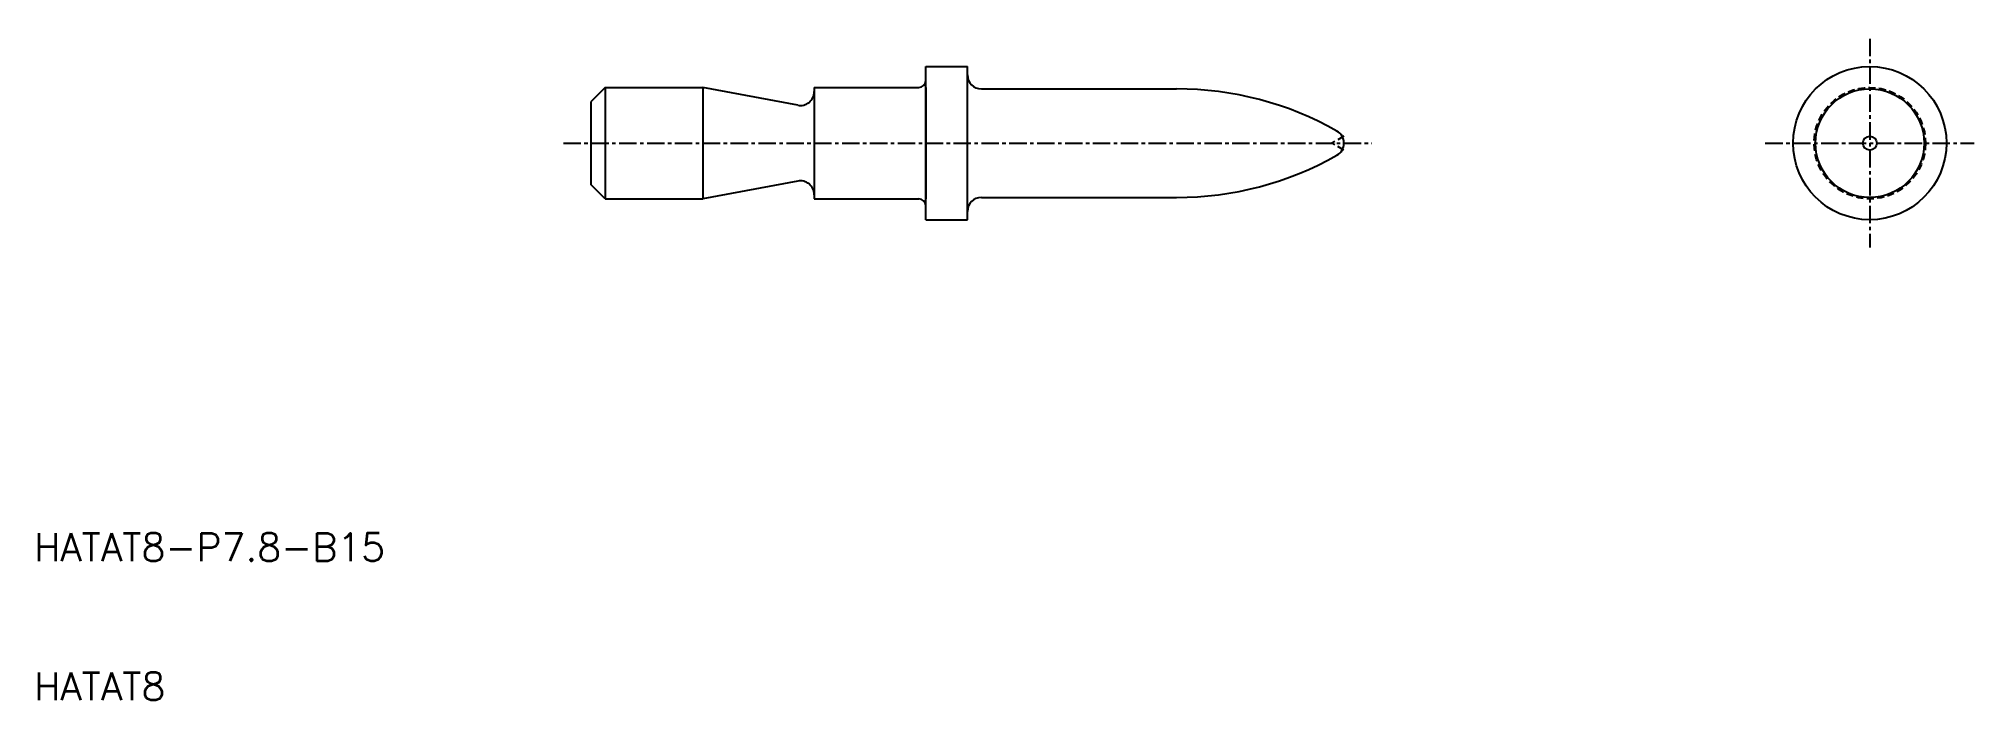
# Model space of a CAD drawing. Extents: x 10 to 149, y 10 to 57.
import ezdxf

# ---------------------------------------------------------------- set-up
doc = ezdxf.new("R2010")
doc.units = 0
doc.linetypes.add('CENTER', pattern=[2, 1.25, -0.25, 0.25, -0.25])
doc.linetypes.add('DASHED', pattern=[0.75, 0.5, -0.25])
doc.layers.get('0').update_dxf_attribs({"linetype": 'CONTINUOUS'})
doc.layers.add('CENTER', color=1, linetype='CENTER')
doc.styles.get("Standard").update_dxf_attribs({"font": 'txt.shx'})

msp = doc.modelspace()

# ---------------------------------------------------------------- linework, layer by layer
at = {"color": 7, "linetype": 'CONTINUOUS'}
for p, q in [((74, 44.5), (74, 55.5)), ((74, 55.5), (77, 55.5)), ((77, 44.5), (77, 55.5)), ((51, 54), (50, 53)), ((50, 47), (50, 53)), ((51, 54), (51, 46)), ((51, 54), (58, 54)), ((58, 54), (58, 46)), ((64.82, 52.72), (58, 54)), ((66, 54), (66, 46)), ((66, 54), (73.5, 54)), ((74, 54), (74, 46)), ((78, 53.9), (92, 53.9)), ((64.82, 47.28), (58, 46)), ((51, 46), (50, 47)), ((51, 46), (58, 46)), ((66, 46), (73.5, 46)), ((78, 46.1), (92, 46.1)), ((74, 44.5), (77, 44.5))]:
    msp.add_line(p, q, dxfattribs=at)
at = {"color": 3, "linetype": 'DASHED'}
for p in [(104.02, 50.5), (104.02, 49.5)]:
    msp.add_line(p, (103.16, 50), dxfattribs=at)
at = {"color": 7, "linetype": 'CONTINUOUS'}
for radius in [5.5, 3.9, 0.5]:
    msp.add_circle((141.76, 50), radius, dxfattribs=at)
at = {"color": 3, "linetype": 'DASHED'}
msp.add_circle((141.76, 50), 4, dxfattribs=at)
at = {"color": 7, "linetype": 'CONTINUOUS'}
for centre, radius, start, end in [((73.5, 54.5), 0.5, 270, 0), ((78, 54.9), 1, 180, 270), ((65, 53.7), 1, 259.3803, 0), ((92, 30.5), 23.4, 60.521, 90), ((103.02, 50), 1, 299.479, 60.521), ((92, 69.5), 23.4, 270, 299.479), ((65, 46.3), 1, 0, 100.6197), ((73.5, 45.5), 0.5, 0, 90), ((78, 45.1), 1, 90, 180)]:
    msp.add_arc(centre, radius, start, end, dxfattribs=at)
at = {"layer": 'CENTER', "color": 1, "linetype": 'CENTER'}
for p, q in [((141.76, 57.5), (141.76, 42.5)), ((48, 50), (106.02, 50)), ((134.26, 50), (149.26, 50))]:
    msp.add_line(p, q, dxfattribs=at)

# ---------------------------------------------------------------- texts
at = {"color": 7, "linetype": 'CONTINUOUS'}
for s, p in [('HATAT8-P7.8-B15', (10, 20)), ('HATAT8 ', (10, 10))]:
    msp.add_text(s, height=2, dxfattribs=at).set_placement(p)

doc.saveas('drawing.dxf')
